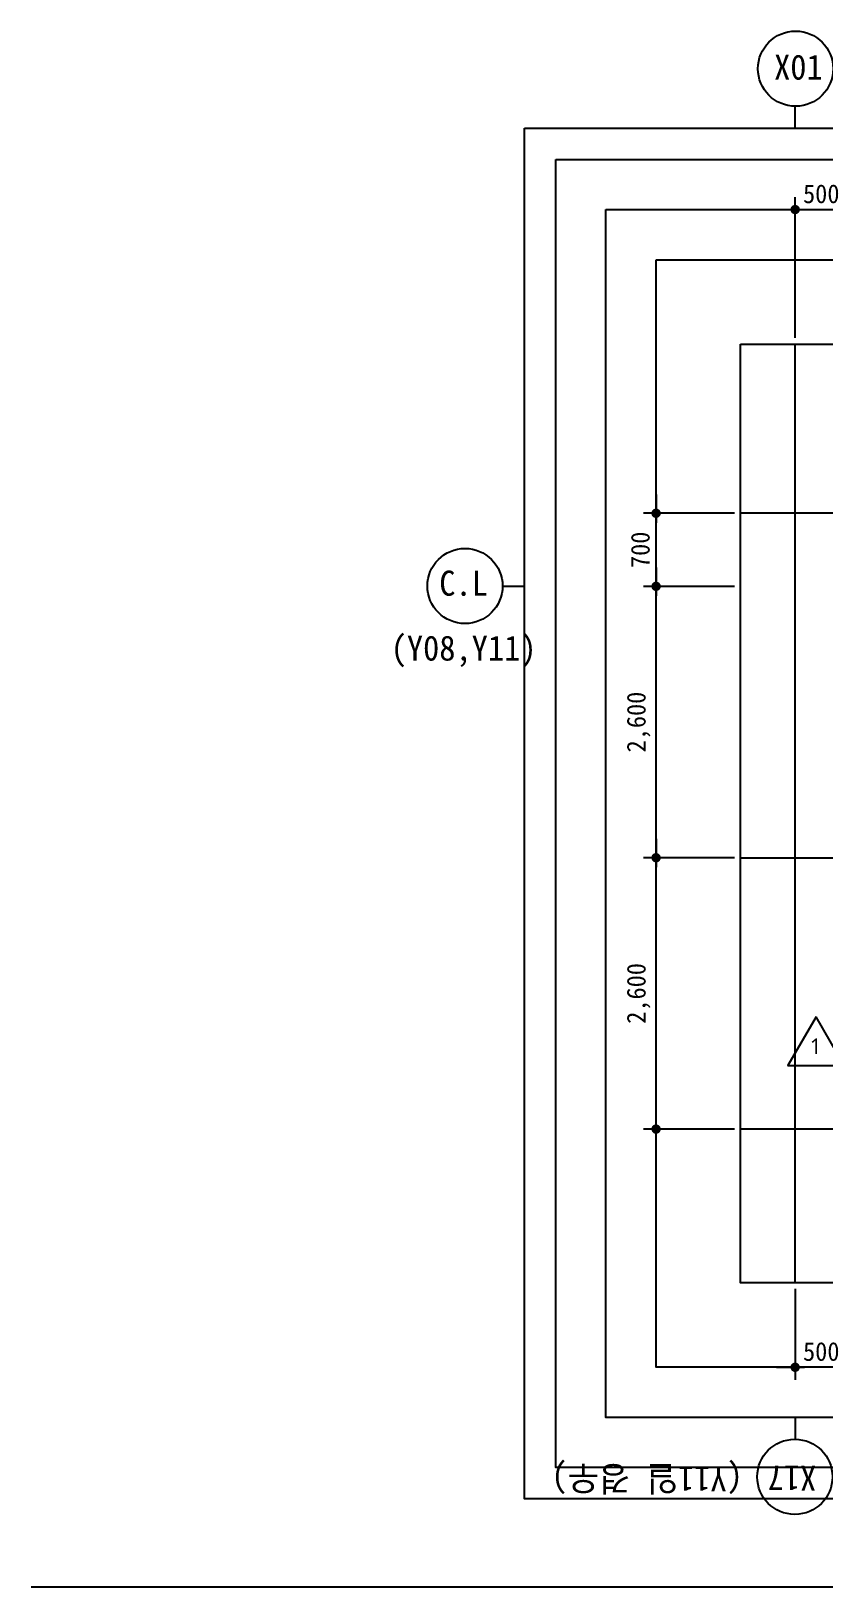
# Model space of a CAD drawing. Header units: millimetres. Extents: x -423835 to -174325, y -1379898 to -1311126.
# Drawn here: x -423835 to -416233, y -1327092 to -1312186 of the extents above; entities that cross this region are included whole.
import ezdxf
from ezdxf.enums import TextEntityAlignment as Align

# ---------------------------------------------------------------- set-up
doc = ezdxf.new("R2010")
doc.units = ezdxf.units.MM
doc.header["$LTSCALE"] = 100
doc.header["$MEASUREMENT"] = 0
doc.header["$PDSIZE"] = -10
doc.layers.get('0').update_dxf_attribs({"linetype": 'CONTINUOUS'})
doc.layers.get('Defpoints').update_dxf_attribs({"color": 153, "linetype": 'CONTINUOUS'})
for name, color, linetype, lineweight in [('A-AXIS-BUBL', 7, 'CONTINUOUS', 25), ('A-BORD-TEXT', 3, 'CONTINUOUS', 25), ('A-XXXX-TXT2', 3, 'CONTINUOUS', 25), ('REV-202205', 20, 'CONTINUOUS', 25)]:
    doc.layers.add(name, color=color, linetype=linetype, lineweight=lineweight)
doc.layers.add('A-DIMS', color=7, linetype='CONTINUOUS')
doc.layers.add('AA-AXIS-LINE-1', color=1, linetype='CONTINUOUS')
doc.styles.add('HY울릉도L', font='')
doc.styles.add('돋움체', font='')
doc.styles.add('맑은고딕', font='malgun.ttf')
doc.styles.get('HY울릉도L').set_extended_font_data('HYwulM')
doc.styles.get('돋움체').set_extended_font_data('DotumChe')
doc.dimstyles.new('CDIM', dxfattribs={"dimtxt": 3, "dimasz": 1.5, "dimexe": 2, "dimexo": 1, "dimgap": 1, "dimtad": 1, "dimdec": 0, "dimrnd": 0.5, "dimzin": 0, "dimdsep": 32, "dimlunit": 6, "dimtxsty": 'HY울릉도L', "dimblk1": '_CIDOT', "dimblk2": '_CIDOT', "dimsah": 1, "dimcen": 5.5, "dimclrd": 2, "dimclre": 2, "dimclrt": 7, "dimadec": 0, "dimazin": 0, "dimtfac": 1, "dimtdec": 0, "dimtix": 1, "dimtmove": 2, "dimatfit": 1, "dimldrblk": '_CIDOT', "dimfxl": 1, "dimtolj": 1, "dimtzin": 0, "dimlwd": -1, "dimarcsym": 0})

# ---------------------------------------------------------------- blocks, each defined once
blk = doc.blocks.new('_CIDOT')
at = {"color": 0, "linetype": 'ByBlock'}
blk.add_line((2, 0), (-1, 0), dxfattribs=at)
at = {"color": 0, "linetype": 'ByBlock', "const_width": 0.5}
blk.add_lwpolyline([(-0.25, 0, 1), (0.25, 0, 1)], format="xyb", close=True, dxfattribs=at)
blk = doc.blocks.new('*D105')
at = {"layer": 'A-DIMS', "lineweight": -2, "transparency": 16777216}
for p, q in [((-416518, -1315126), (-416518, -1313776)), ((-416018, -1315126), (-416018, -1313776))]:
    blk.add_line(p, q, dxfattribs=at)
at = {"layer": 'A-DIMS', "transparency": 16777216}
blk.add_line((-416428, -1313896), (-416108, -1313896), dxfattribs=at)
at = {"layer": 'Defpoints', "color": 0, "transparency": 16777216}
for p in [(-416018, -1313896), (-416518, -1315186), (-416018, -1315186)]:
    blk.add_point(p, dxfattribs=at)
at = {"layer": 'A-DIMS', "transparency": 16777216, "xscale": 90, "yscale": 90, "zscale": 90, "rotation": 180}
blk.add_blockref('_CIDOT', (-416518, -1313896), dxfattribs=at)
at = {"layer": 'A-DIMS', "transparency": 16777216, "xscale": 90, "yscale": 90, "zscale": 90}
blk.add_blockref('_CIDOT', (-416018, -1313896), dxfattribs=at)
at = {"layer": 'A-DIMS', "color": 3, "transparency": 16777216, "insert": (-416268, -1313746), "char_height": 180, "attachment_point": 5, "style": '돋움체'}
blk.add_mtext('\\A1;500', dxfattribs=at)
blk = doc.blocks.new('*D110')
at = {"layer": 'A-DIMS', "lineweight": -2, "transparency": 16777216}
for p, q in [((-417100, -1320106), (-417970, -1320106)), ((-417100, -1322706), (-417970, -1322706))]:
    blk.add_line(p, q, dxfattribs=at)
at = {"layer": 'A-DIMS', "transparency": 16777216}
blk.add_line((-417850, -1322616), (-417850, -1320196), dxfattribs=at)
at = {"layer": 'Defpoints', "color": 0, "transparency": 16777216}
for p in [(-417850, -1320106), (-417040, -1320106), (-417040, -1322706)]:
    blk.add_point(p, dxfattribs=at)
at = {"layer": 'A-DIMS', "transparency": 16777216, "xscale": 90, "yscale": 90, "zscale": 90}
for p, rotation in [((-417850, -1320106), 90), ((-417850, -1322706), 270)]:
    blk.add_blockref('_CIDOT', p, dxfattribs=dict(at, rotation=rotation))
at = {"layer": 'A-DIMS', "color": 3, "transparency": 16777216, "insert": (-418017, -1321406), "char_height": 180, "attachment_point": 5, "rotation": 90, "style": '돋움체'}
blk.add_mtext('\\A1;2,600', dxfattribs=at)
blk = doc.blocks.new('*D111')
at = {"layer": 'A-DIMS', "lineweight": -2, "transparency": 16777216}
for p, q in [((-417100, -1316806), (-417970, -1316806)), ((-417100, -1317506), (-417970, -1317506))]:
    blk.add_line(p, q, dxfattribs=at)
at = {"layer": 'A-DIMS', "transparency": 16777216}
blk.add_line((-417850, -1317416), (-417850, -1316896), dxfattribs=at)
at = {"layer": 'Defpoints', "color": 0, "transparency": 16777216}
for p in [(-417850, -1316806), (-417040, -1316806), (-417040, -1317506)]:
    blk.add_point(p, dxfattribs=at)
at = {"layer": 'A-DIMS', "transparency": 16777216, "xscale": 90, "yscale": 90, "zscale": 90}
for p, rotation in [((-417850, -1316806), 90), ((-417850, -1317506), 270)]:
    blk.add_blockref('_CIDOT', p, dxfattribs=dict(at, rotation=rotation))
at = {"layer": 'A-DIMS', "color": 3, "transparency": 16777216, "insert": (-418000, -1317156), "char_height": 180, "attachment_point": 5, "rotation": 90, "style": '돋움체'}
blk.add_mtext('\\A1;700', dxfattribs=at)
blk = doc.blocks.new('*D112')
at = {"layer": 'A-DIMS', "lineweight": -2, "transparency": 16777216}
for p, q in [((-417100, -1317506), (-417970, -1317506)), ((-417100, -1320106), (-417970, -1320106))]:
    blk.add_line(p, q, dxfattribs=at)
at = {"layer": 'A-DIMS', "transparency": 16777216}
blk.add_line((-417850, -1320016), (-417850, -1317596), dxfattribs=at)
at = {"layer": 'Defpoints', "color": 0, "transparency": 16777216}
for p in [(-417850, -1317506), (-417040, -1317506), (-417040, -1320106)]:
    blk.add_point(p, dxfattribs=at)
at = {"layer": 'A-DIMS', "transparency": 16777216, "xscale": 90, "yscale": 90, "zscale": 90}
for p, rotation in [((-417850, -1317506), 90), ((-417850, -1320106), 270)]:
    blk.add_blockref('_CIDOT', p, dxfattribs=dict(at, rotation=rotation))
at = {"layer": 'A-DIMS', "color": 3, "transparency": 16777216, "insert": (-418017, -1318806), "char_height": 180, "attachment_point": 5, "rotation": 90, "style": '돋움체'}
blk.add_mtext('\\A1;2,600', dxfattribs=at)
blk = doc.blocks.new('*D1007')
at = {"layer": 'A-DIMS', "lineweight": -2, "transparency": 16777216}
for p, q in [((-416518, -1324238), (-416518, -1325108)), ((-416018, -1324238), (-416018, -1325108))]:
    blk.add_line(p, q, dxfattribs=at)
at = {"layer": 'A-DIMS', "transparency": 16777216}
blk.add_line((-416108, -1324988), (-416428, -1324988), dxfattribs=at)
at = {"layer": 'Defpoints', "color": 0, "transparency": 16777216}
for p in [(-416518, -1324178), (-416018, -1324178), (-416518, -1324988)]:
    blk.add_point(p, dxfattribs=at)
at = {"layer": 'A-DIMS', "transparency": 16777216, "xscale": 90, "yscale": 90, "zscale": 90, "rotation": 180}
blk.add_blockref('_CIDOT', (-416518, -1324988), dxfattribs=at)
at = {"layer": 'A-DIMS', "transparency": 16777216, "xscale": 90, "yscale": 90, "zscale": 90}
blk.add_blockref('_CIDOT', (-416018, -1324988), dxfattribs=at)
at = {"layer": 'A-DIMS', "color": 3, "transparency": 16777216, "insert": (-416268, -1324838), "char_height": 180, "attachment_point": 5, "style": '돋움체'}
blk.add_mtext('\\A1;500', dxfattribs=at)
blk = doc.blocks.new('A$C098F3C96')
at = {"layer": 'REV-202205'}
blk.add_lwpolyline([(2252, 3900), (0, 0), (4504, 0)], close=True, dxfattribs=at)
at = {"layer": 'A-BORD-TEXT', "style": '맑은고딕'}
blk.add_text('1', height=1250, dxfattribs=at).set_placement((2227, 1534), align=Align.MIDDLE)

msp = doc.modelspace()

# ---------------------------------------------------------------- linework, layer by layer
at = {"color": 3, "ltscale": 2}
msp.add_line((-423835.4, -1327092.1), (-379750.4, -1327092.1), dxfattribs=at)
at = {"layer": 'A-AXIS-BUBL', "ltscale": 0.2}
for p, q in [((-416517.5, -1313116.3), (-416517.5, -1312906.3)), ((-419110.3, -1317506.3), (-419320.4, -1317506.3)), ((-416517.5, -1325467.7), (-416517.5, -1325677.7))]:
    msp.add_line(p, q, dxfattribs=at)
for centre in [(-416514, -1312546.3), (-419680.3, -1317502.7), (-416521, -1326037.7)]:
    msp.add_circle(centre, 360, dxfattribs=at)
at = {"layer": 'AA-AXIS-LINE-1'}
for p, q in [((-416517.5, -1324177.7), (-416517.5, -1315186.3)), ((-407540.3, -1316806.3), (-417040.3, -1316806.3)), ((-417040.3, -1320106.3), (-407540.3, -1320106.3)), ((-407540.3, -1322706.3), (-417040.3, -1322706.3))]:
    msp.add_line(p, q, dxfattribs=at)
at = {"layer": 'Defpoints'}
for points in [[(-419110.3, -1313116.3), (-405470.3, -1313116.3), (-405470.3, -1326247.7), (-419110.3, -1326247.7)], [(-418810.3, -1313416.3), (-405770.3, -1313416.3), (-405770.3, -1325947.7), (-418810.3, -1325947.7)], [(-418330.3, -1313896.3), (-406250.3, -1313896.3), (-406250.3, -1325467.7), (-418330.3, -1325467.7)], [(-417850.3, -1314376.3), (-406730.3, -1314376.3), (-406730.3, -1324987.7), (-417850.3, -1324987.7)], [(-417040.3, -1315186.3), (-407540.3, -1315186.3), (-407540.3, -1324177.7), (-417040.3, -1324177.7)]]:
    msp.add_lwpolyline(points, close=True, dxfattribs=at)

# ---------------------------------------------------------------- block references
at = {"xscale": 0.12, "yscale": 0.12, "zscale": 0.12}
msp.add_blockref('A$C098F3C96', (-416587.9, -1322096.9), dxfattribs=at)

# ---------------------------------------------------------------- texts
at = {"layer": 'A-XXXX-TXT2', "ltscale": 0.2, "style": '돋움체'}
for s, p in [('X01', (-416486.8, -1312533)), ('C.L', (-419693.6, -1317475.6)), ('(Y08,Y11)', (-419693.6, -1318115.8))]:
    msp.add_text(s, height=240, dxfattribs=at).set_placement(p, align=Align.MIDDLE)
msp.add_text('(Y11일 경우)', height=240, rotation=180, dxfattribs=at).set_placement((-417019.4, -1326057.1), align=Align.MIDDLE_LEFT)
msp.add_text('X17', height=240, rotation=180, dxfattribs=at).set_placement((-416548.2, -1326050.9), align=Align.MIDDLE)

# ---------------------------------------------------------------- dimensions: what is measured, and where the dimension line sits
at = {"layer": 'A-DIMS'}
dim = msp.add_linear_dim(base=(-416017.5, -1313896.3), p1=(-416517.5, -1315186.3), p2=(-416017.5, -1315186.3), dimstyle='CDIM', override={"dimscale": 60, "dimtxsty": '돋움체', "dimclrd": 256, "dimclre": 256, "dimclrt": 3}, dxfattribs=at)
dim.commit()
dim.dimension.update_dxf_attribs({"geometry": '*D105', "text_midpoint": (-416267.5, -1313746.1)})
for base, p1, p2, angle, picture, middle in [((-417850.3, -1316806.3), (-417040.3, -1317506.3), (-417040.3, -1316806.3), 90, '*D111', (-418000.5, -1317156.3)), ((-417850.3, -1317506.3), (-417040.3, -1320106.3), (-417040.3, -1317506.3), 90, '*D112', (-418017.5, -1318806.3)), ((-417850.3, -1320106.3), (-417040.3, -1322706.3), (-417040.3, -1320106.3), 90, '*D110', (-418017.5, -1321406.3)), ((-416517.5, -1324987.7), (-416017.5, -1324177.7), (-416517.5, -1324177.7), 180, '*D1007', (-416267.5, -1324837.6))]:
    dim = msp.add_linear_dim(base=base, p1=p1, p2=p2, angle=angle, dimstyle='CDIM', override={"dimscale": 60, "dimtxsty": '돋움체', "dimclrd": 256, "dimclre": 256, "dimclrt": 3}, dxfattribs=at)
    dim.commit()
    dim.dimension.update_dxf_attribs({"geometry": picture, "text_midpoint": middle})

doc.saveas('drawing.dxf')
